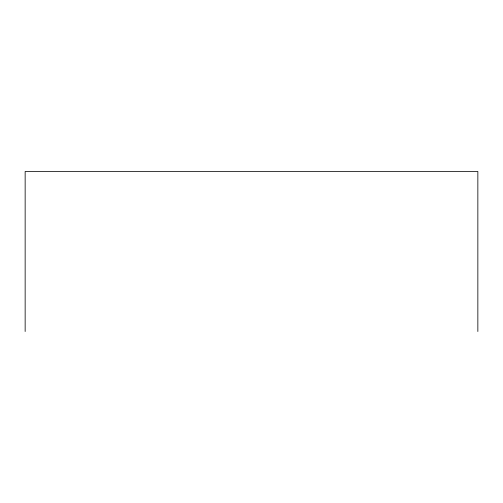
<?xml version="1.0" encoding="UTF-8"?>
<svg xmlns="http://www.w3.org/2000/svg" width="503" height="503" viewBox="0 0 503 503"><rect width="100%" height="100%" fill="white"/><g stroke="black" fill="none" stroke-linecap="round" stroke-linejoin="round"><path stroke-width="0.75" d="M477.85 331.515L477.85 171.485L25.15 171.485L25.15 331.515"/></g></svg>
